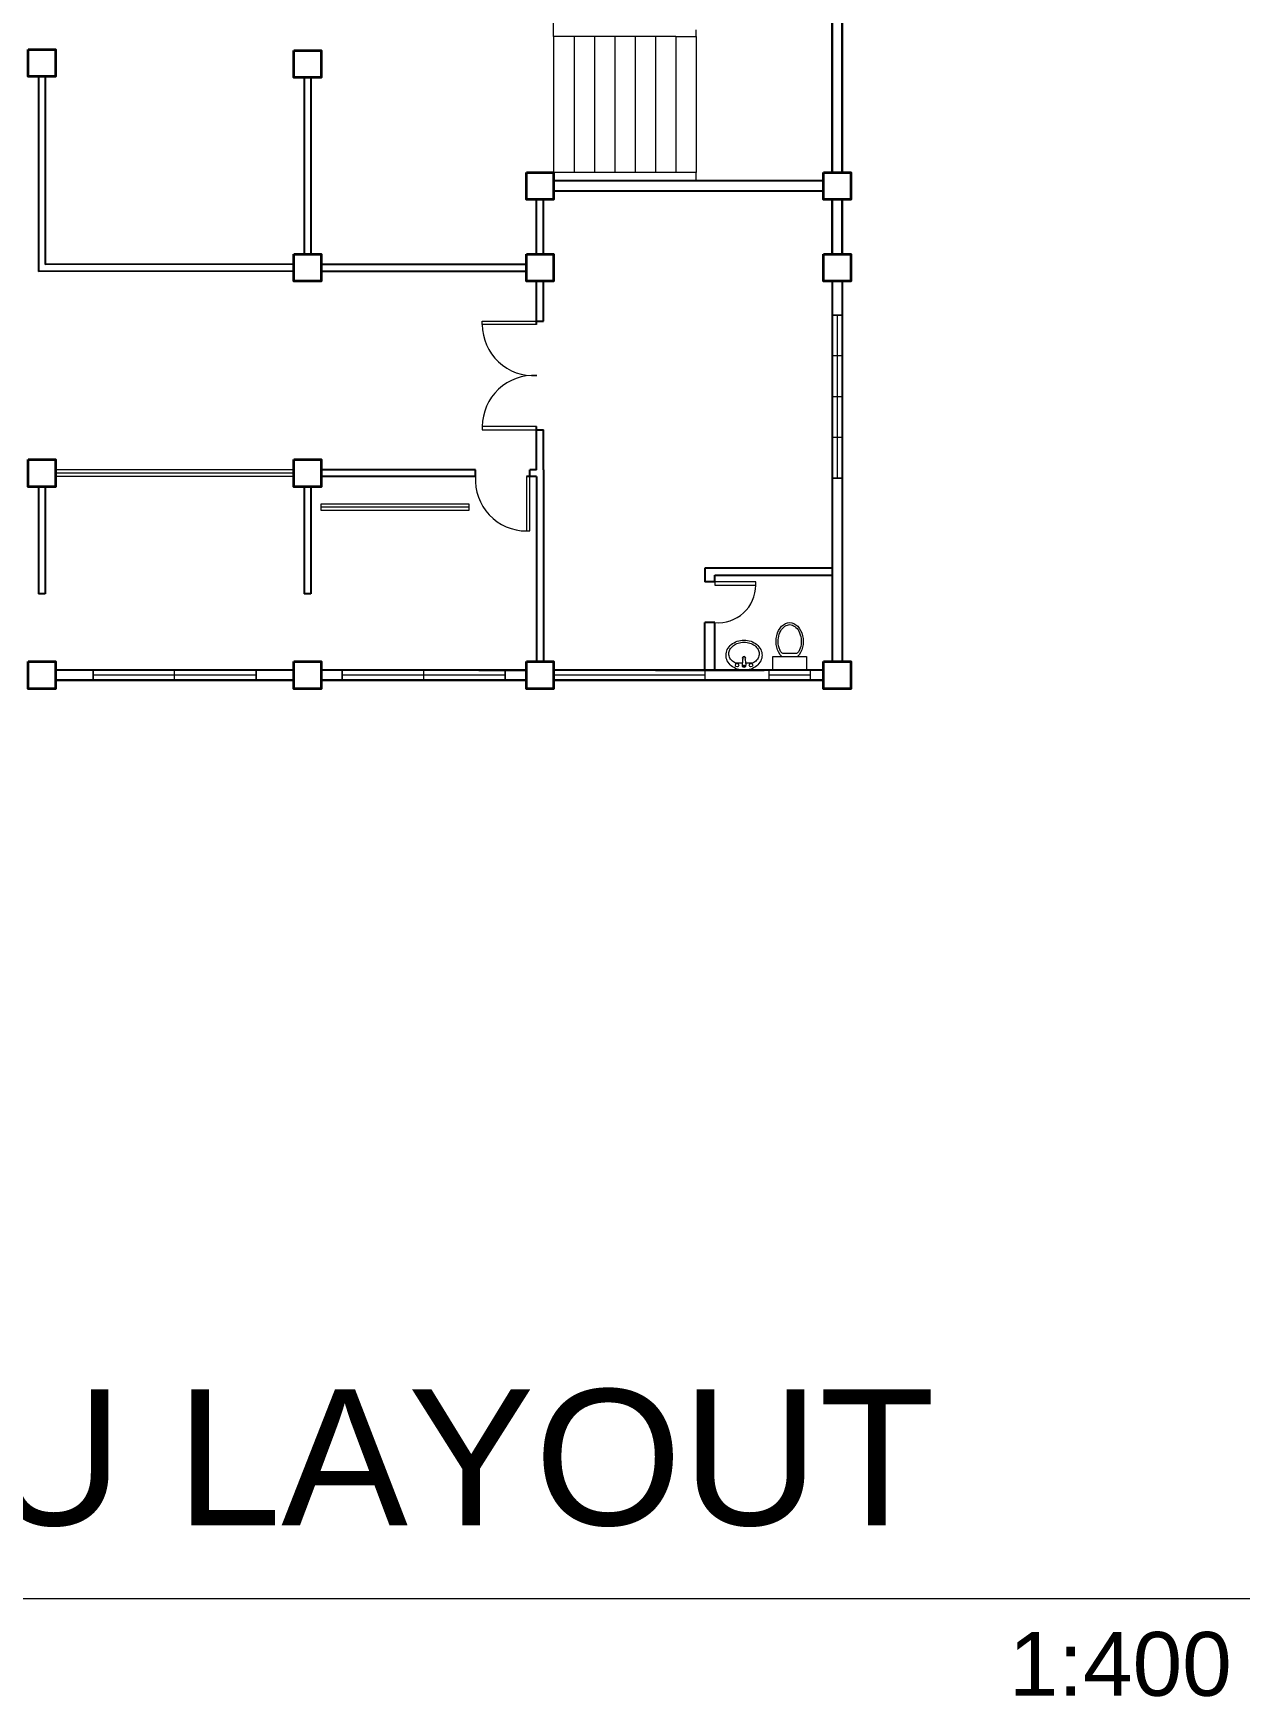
# Model space of a CAD drawing. Header units: millimetres. Extents: x 63005 to 126950, y 36019 to 74749.
# Drawn here: x 63227.27 to 63245.18, y 36125.96 to 36150.45 of the extents above; entities that cross this region are included whole.
import ezdxf

# ---------------------------------------------------------------- set-up
doc = ezdxf.new("R2010")
doc.units = ezdxf.units.MM
doc.header["$LTSCALE"] = 0.04
doc.styles.get("Standard").update_dxf_attribs({"font": 'arial.ttf', "width": 0.8})

msp = doc.modelspace()

# ---------------------------------------------------------------- linework, layer by layer
at = {"color": 8, "linetype": 'ByBlock', "lineweight": 9}
for p, q in [((63234.93, 36150.405), (63234.93, 36152.805)), ((63236.73, 36150.405), (63234.93, 36150.405)), ((63234.93, 36150.405), (63234.93, 36148.405)), ((63235.23, 36150.405), (63235.23, 36148.405)), ((63235.53, 36150.405), (63235.53, 36148.405)), ((63235.83, 36150.405), (63235.83, 36148.405)), ((63236.13, 36150.405), (63236.13, 36148.405)), ((63236.43, 36150.405), (63236.43, 36148.405)), ((63236.73, 36150.405), (63236.73, 36148.405)), ((63236.73, 36150.405), (63237.03, 36150.405)), ((63237.03, 36150.405), (63237.03, 36150.505)), ((63237.03, 36150.405), (63237.03, 36148.405)), ((63237.03, 36148.405), (63234.93, 36148.405)), ((63234.93, 36148.28), (63234.93, 36148.405)), ((63237.03, 36148.28), (63237.03, 36148.405)), ((63234.93, 36147.203), (63234.93, 36147.078)), ((63239.18, 36146.803), (63239.18, 36146.303)), ((63239.18, 36146.303), (63239.03, 36146.303)), ((63239.03, 36146.303), (63239.03, 36143.903)), ((63239.105, 36146.303), (63239.105, 36143.903)), ((63239.18, 36145.103), (63239.18, 36146.303)), ((63239.18, 36145.703), (63239.03, 36145.703)), ((63239.18, 36145.103), (63239.03, 36145.103)), ((63239.18, 36143.903), (63239.18, 36145.103)), ((63239.18, 36144.503), (63239.03, 36144.503)), ((63231.105, 36144.028), (63227.593, 36144.028)), ((63231.105, 36143.978), (63227.593, 36143.978)), ((63231.105, 36143.928), (63227.593, 36143.928)), ((63239.03, 36143.903), (63239.18, 36143.903)), ((63233.68, 36143.478), (63231.505, 36143.478)), ((63233.68, 36143.528), (63233.68, 36143.428)), ((63239.18, 36141.203), (63239.18, 36141.353)), ((63230.549, 36141.078), (63228.149, 36141.078)), ((63228.149, 36141.078), (63228.149, 36140.928)), ((63230.549, 36141.003), (63228.149, 36141.003)), ((63229.349, 36140.928), (63229.349, 36141.078)), ((63230.549, 36140.928), (63230.549, 36141.078)), ((63231.505, 36141.078), (63232.23, 36141.078)), ((63234.218, 36141.078), (63231.818, 36141.078)), ((63231.818, 36141.078), (63231.818, 36140.928)), ((63234.218, 36141.003), (63231.818, 36141.003)), ((63232.23, 36141.078), (63232.83, 36141.078)), ((63232.83, 36141.078), (63233.33, 36141.078)), ((63233.018, 36140.928), (63233.018, 36141.078)), ((63233.83, 36141.078), (63233.33, 36141.078)), ((63234.218, 36140.928), (63234.218, 36141.078)), ((63234.93, 36141.078), (63235.43, 36141.078)), ((63237.155, 36141.003), (63234.93, 36141.003)), ((63235.43, 36141.078), (63235.93, 36141.078)), ((63236.43, 36141.078), (63235.93, 36141.078)), ((63237.155, 36141.078), (63237.155, 36140.928)), ((63237.622, 36141.078), (63237.522, 36141.078)), ((63238.105, 36140.928), (63238.105, 36141.078)), ((63238.705, 36141.077), (63238.105, 36141.077)), ((63238.705, 36141.002), (63238.105, 36141.002)), ((63238.705, 36141.077), (63238.705, 36140.928)), ((63229.349, 36140.928), (63230.549, 36140.928)), ((63233.018, 36140.928), (63234.218, 36140.928)), ((63238.655, 36140.928), (63238.055, 36140.928))]:
    msp.add_line(p, q, dxfattribs=at)
at = {"color": 8, "linetype": 'ByBlock', "lineweight": 25}
for p, q in [((63239.03, 36152.805), (63239.03, 36148.405)), ((63239.18, 36152.805), (63239.18, 36148.405)), ((63239.03, 36148.405), (63239.03, 36151.678)), ((63239.18, 36148.405), (63239.18, 36151.678)), ((63227.343, 36149.818), (63227.343, 36146.948)), ((63227.443, 36149.818), (63227.443, 36147.048)), ((63238.905, 36148.28), (63234.93, 36148.28)), ((63238.905, 36148.13), (63234.93, 36148.13)), ((63234.68, 36147.203), (63234.68, 36148.005)), ((63234.78, 36147.203), (63234.78, 36148.005)), ((63239.03, 36148.005), (63239.03, 36147.203)), ((63239.03, 36147.203), (63239.03, 36148.005)), ((63239.18, 36148.005), (63239.18, 36147.203)), ((63239.18, 36147.203), (63239.18, 36148.005)), ((63231.106, 36146.953), (63227.343, 36146.948)), ((63231.105, 36147.053), (63227.443, 36147.048)), ((63231.505, 36147.053), (63234.53, 36147.053)), ((63231.505, 36146.953), (63234.53, 36146.953)), ((63234.68, 36146.165), (63234.68, 36146.803)), ((63234.78, 36146.215), (63234.78, 36146.803)), ((63239.03, 36146.803), (63239.03, 36141.203)), ((63239.03, 36146.803), (63239.03, 36141.203)), ((63239.18, 36146.803), (63239.18, 36141.203)), ((63234.68, 36146.215), (63234.78, 36146.215)), ((63234.68, 36144.028), (63234.68, 36144.665)), ((63234.68, 36144.615), (63234.78, 36144.615)), ((63234.78, 36144.028), (63234.78, 36144.615)), ((63233.78, 36144.028), (63231.505, 36144.028)), ((63233.78, 36144.028), (63233.68, 36144.028)), ((63233.78, 36143.928), (63233.78, 36144.028)), ((63234.68, 36144.028), (63234.58, 36144.028)), ((63234.58, 36143.928), (63234.58, 36144.028)), ((63234.78, 36144.028), (63234.78, 36141.203)), ((63227.343, 36143.778), (63227.343, 36142.203)), ((63227.443, 36143.778), (63227.443, 36142.203)), ((63231.255, 36143.778), (63231.255, 36142.203)), ((63231.355, 36143.778), (63231.355, 36142.203)), ((63233.78, 36143.928), (63231.505, 36143.928)), ((63234.68, 36143.928), (63234.53, 36143.928)), ((63234.68, 36143.928), (63234.68, 36141.203)), ((63239.03, 36142.578), (63237.155, 36142.578)), ((63237.155, 36142.578), (63237.155, 36142.478)), ((63237.155, 36142.478), (63237.155, 36142.378)), ((63237.305, 36142.378), (63237.305, 36142.478)), ((63227.443, 36142.203), (63227.343, 36142.203)), ((63231.355, 36142.203), (63231.255, 36142.203)), ((63237.155, 36141.078), (63237.155, 36141.778)), ((63231.105, 36141.078), (63227.593, 36141.078)), ((63231.105, 36141.078), (63227.593, 36141.078)), ((63234.53, 36141.078), (63231.505, 36141.078)), ((63233.83, 36141.078), (63234.53, 36141.078)), ((63238.905, 36141.078), (63234.93, 36141.078)), ((63236.43, 36141.078), (63237.43, 36141.078)), ((63237.43, 36141.078), (63238.03, 36141.078)), ((63231.105, 36140.928), (63227.593, 36140.928)), ((63231.105, 36140.928), (63227.593, 36140.928)), ((63227.593, 36140.928), (63231.105, 36140.928)), ((63234.53, 36140.928), (63231.505, 36140.928)), ((63231.505, 36140.928), (63234.53, 36140.928)), ((63238.905, 36140.928), (63234.93, 36140.928)), ((63234.93, 36140.928), (63238.905, 36140.928))]:
    msp.add_line(p, q, dxfattribs=at)
at = {"color": 8, "lineweight": 25}
for p, q in [((63231.255, 36149.803), (63231.255, 36147.203)), ((63231.355, 36149.803), (63231.355, 36147.203))]:
    msp.add_line(p, q, dxfattribs=at)
at = {"color": 8, "linetype": 'ByBlock', "lineweight": 25, "ltscale": 0.3}
for p, q in [((63237.305, 36142.478), (63239.03, 36142.478)), ((63237.305, 36142.378), (63237.155, 36142.378)), ((63237.305, 36141.778), (63237.155, 36141.778)), ((63237.305, 36141.078), (63237.305, 36141.778))]:
    msp.add_line(p, q, dxfattribs=at)
at = {"color": 8, "lineweight": 9}
for p, q in [((63237.718, 36141.275), (63237.705, 36141.153)), ((63237.747, 36141.275), (63237.761, 36141.153)), ((63238.155, 36141.077), (63238.155, 36141.277)), ((63238.155, 36141.277), (63238.655, 36141.277)), ((63238.315, 36141.327), (63238.496, 36141.327)), ((63238.655, 36141.277), (63238.655, 36141.077)), ((63238.655, 36141.077), (63238.155, 36141.077))]:
    msp.add_line(p, q, dxfattribs=at)
at = {"color": 0, "linetype": 'ByBlock', "lineweight": 9}
msp.add_line((63245.179, 36127.402), (63200.963, 36127.402), dxfattribs=at)
at = {"color": 8, "linetype": 'ByBlock', "lineweight": 9}
msp.add_lwpolyline([(63227.193, 36150.218), (63227.593, 36150.218), (63227.593, 36149.818), (63227.193, 36149.818)], close=True, dxfattribs=at)
at = {"color": 8, "linetype": 'ByBlock', "lineweight": 35}
for points in [[(63227.193, 36150.218), (63227.593, 36150.218), (63227.593, 36149.818), (63227.193, 36149.818)], [(63231.105, 36150.203), (63231.505, 36150.203), (63231.505, 36149.803), (63231.105, 36149.803)], [(63234.53, 36148.405), (63234.93, 36148.405), (63234.93, 36148.005), (63234.53, 36148.005)], [(63238.905, 36148.405), (63239.305, 36148.405), (63239.305, 36148.005), (63238.905, 36148.005)], [(63231.105, 36147.203), (63231.505, 36147.203), (63231.505, 36146.803), (63231.105, 36146.803)], [(63234.53, 36147.203), (63234.93, 36147.203), (63234.93, 36146.803), (63234.53, 36146.803)], [(63238.905, 36147.203), (63239.305, 36147.203), (63239.305, 36146.803), (63238.905, 36146.803)], [(63227.193, 36144.178), (63227.593, 36144.178), (63227.593, 36143.778), (63227.193, 36143.778)], [(63231.105, 36144.178), (63231.505, 36144.178), (63231.505, 36143.778), (63231.105, 36143.778)], [(63227.193, 36141.203), (63227.593, 36141.203), (63227.593, 36140.803), (63227.193, 36140.803)], [(63231.105, 36141.203), (63231.505, 36141.203), (63231.505, 36140.803), (63231.105, 36140.803)], [(63234.53, 36141.203), (63234.93, 36141.203), (63234.93, 36140.803), (63234.53, 36140.803)], [(63238.905, 36141.203), (63239.305, 36141.203), (63239.305, 36140.803), (63238.905, 36140.803)]]:
    msp.add_lwpolyline(points, close=True, dxfattribs=at)
at = {"color": 8, "lineweight": 13, "ltscale": 0.03}
for points in [[(63234.68, 36146.215), (63234.68, 36146.165), (63233.88, 36146.165), (63233.88, 36146.215)], [(63234.68, 36144.615), (63234.68, 36144.665), (63233.88, 36144.665), (63233.88, 36144.615)], [(63234.58, 36143.928), (63234.53, 36143.928), (63234.53, 36143.128), (63234.58, 36143.128)], [(63237.305, 36142.378), (63237.305, 36142.328), (63237.905, 36142.328), (63237.905, 36142.378)]]:
    msp.add_lwpolyline(points, close=True, dxfattribs=at)
at = {"color": 8, "lineweight": 9}
for points in [[(63239.03, 36146.303), (63239.18, 36146.303), (63239.18, 36143.903), (63239.03, 36143.903)], [(63231.505, 36143.528), (63233.68, 36143.528), (63233.68, 36143.428), (63231.505, 36143.428)], [(63228.149, 36141.078), (63230.549, 36141.078), (63230.549, 36140.928), (63228.149, 36140.928)], [(63231.818, 36141.078), (63234.218, 36141.078), (63234.218, 36140.928), (63231.818, 36140.928)], [(63234.93, 36141.078), (63237.155, 36141.078), (63237.155, 36140.928), (63234.93, 36140.928)], [(63238.105, 36141.077), (63238.705, 36141.077), (63238.705, 36140.928), (63238.105, 36140.928)]]:
    msp.add_lwpolyline(points, close=True, dxfattribs=at)
msp.add_lwpolyline([(63237.468, 36141.298, -0.11576), (63237.487, 36141.38, -0.104047), (63237.546, 36141.454, -0.090875), (63237.63, 36141.502, -0.083344), (63237.733, 36141.519, -0.083344), (63237.836, 36141.502, -0.090875), (63237.92, 36141.454, -0.104047), (63237.979, 36141.38, -0.11576), (63237.998, 36141.298, -0.11576), (63237.979, 36141.215, -0.104047), (63237.92, 36141.142, -0.090875), (63237.836, 36141.094, -0.083344), (63237.733, 36141.077, -0.083344), (63237.63, 36141.094, -0.090875), (63237.546, 36141.142, -0.104047), (63237.487, 36141.215, -0.11576)], format="xyb", close=True, dxfattribs=at)
for points in [[(63237.51, 36141.319, -0.124838), (63237.526, 36141.381, -0.105788), (63237.576, 36141.439, -0.086697), (63237.645, 36141.475, -0.076776), (63237.733, 36141.489, -0.076776), (63237.821, 36141.475, -0.086697), (63237.89, 36141.439, -0.105788), (63237.94, 36141.381, -0.124838), (63237.955, 36141.319, -0.124838), (63237.94, 36141.256, -0.105788), (63237.89, 36141.199, -0.040067), (63237.86, 36141.179), (63237.757, 36141.179, -0.040067)], [(63237.709, 36141.179), (63237.606, 36141.179, -0.040067), (63237.576, 36141.199, -0.105788), (63237.526, 36141.256, -0.124838), (63237.51, 36141.319, -0.124838)]]:
    msp.add_lwpolyline(points, format="xyb", dxfattribs=at)
for centre, radius in [((63237.631, 36141.15), 0.0255), ((63237.733, 36141.143), 0.0095), ((63237.835, 36141.15), 0.0255)]:
    msp.add_circle(centre, radius, dxfattribs=at)
at = {"color": 8, "lineweight": 13, "ltscale": 0.03}
for centre, radius, start, end in [((63234.632, 36146.165), 0.752, 180, 273.6952), ((63234.632, 36144.665), 0.752, 86.3048, 180), ((63234.53, 36143.879), 0.752, 176.3048, 270), ((63237.353, 36142.328), 0.552, 265.0209, 0)]:
    msp.add_arc(centre, radius, start, end, dxfattribs=at)
at = {"color": 8, "lineweight": 9}
for centre, radius, start, end in [((63237.733, 36141.252), 0.025, 126.3068, 221.2022), ((63237.733, 36141.181), 0.0948, 81.2026, 98.7974), ((63237.733, 36141.252), 0.025, 71.3793, 108.6207), ((63237.733, 36141.252), 0.025, 318.7978, 53.6932), ((63238.315, 36141.377), 0.05, 208.1501, 270), ((63238.496, 36141.377), 0.05, 270, 331.9916), ((63237.733, 36141.15), 0.028, 173.7545, 6.2455)]:
    msp.add_arc(centre, radius, start, end, dxfattribs=at)
at = {"color": 8, "lineweight": 9, "extrusion": (0, 0, -1)}
msp.add_ellipse((63238.405, 36141.502), major_axis=(0, -0.275), ratio=0.727273, start_param=0.612555, end_param=5.670631, dxfattribs=at)
at = {"color": 8, "lineweight": 9}
msp.add_open_spline([(63238.271, 36141.354), (63238.262, 36141.37), (63238.255, 36141.388), (63238.228, 36141.479), (63238.233, 36141.566), (63238.291, 36141.698), (63238.341, 36141.739), (63238.439, 36141.753), (63238.491, 36141.727), (63238.565, 36141.616), (63238.583, 36141.532), (63238.567, 36141.418), (63238.556, 36141.383), (63238.54, 36141.354)], degree=3, knots=[0.937253, 0.937253, 0.937253, 0.937253, 1.185372, 1.185372, 2.113864, 2.113864, 3.042356, 3.042356, 3.970847, 3.970847, 4.899339, 4.899339, 5.346062, 5.346062, 5.346062, 5.346062], dxfattribs=at)

# ---------------------------------------------------------------- texts
at = {"color": 0, "linetype": 'ByBlock', "lineweight": 9}
for s, height, p in [('THIRD FLOOR ACU LAYOUT', 2, (63202.981, 36128.488)), ('SCALE                                                                                                  1:400', 0.939481, (63201.597, 36125.976))]:
    msp.add_text(s, height=height, dxfattribs=at).set_placement(p)

doc.saveas('drawing.dxf')
